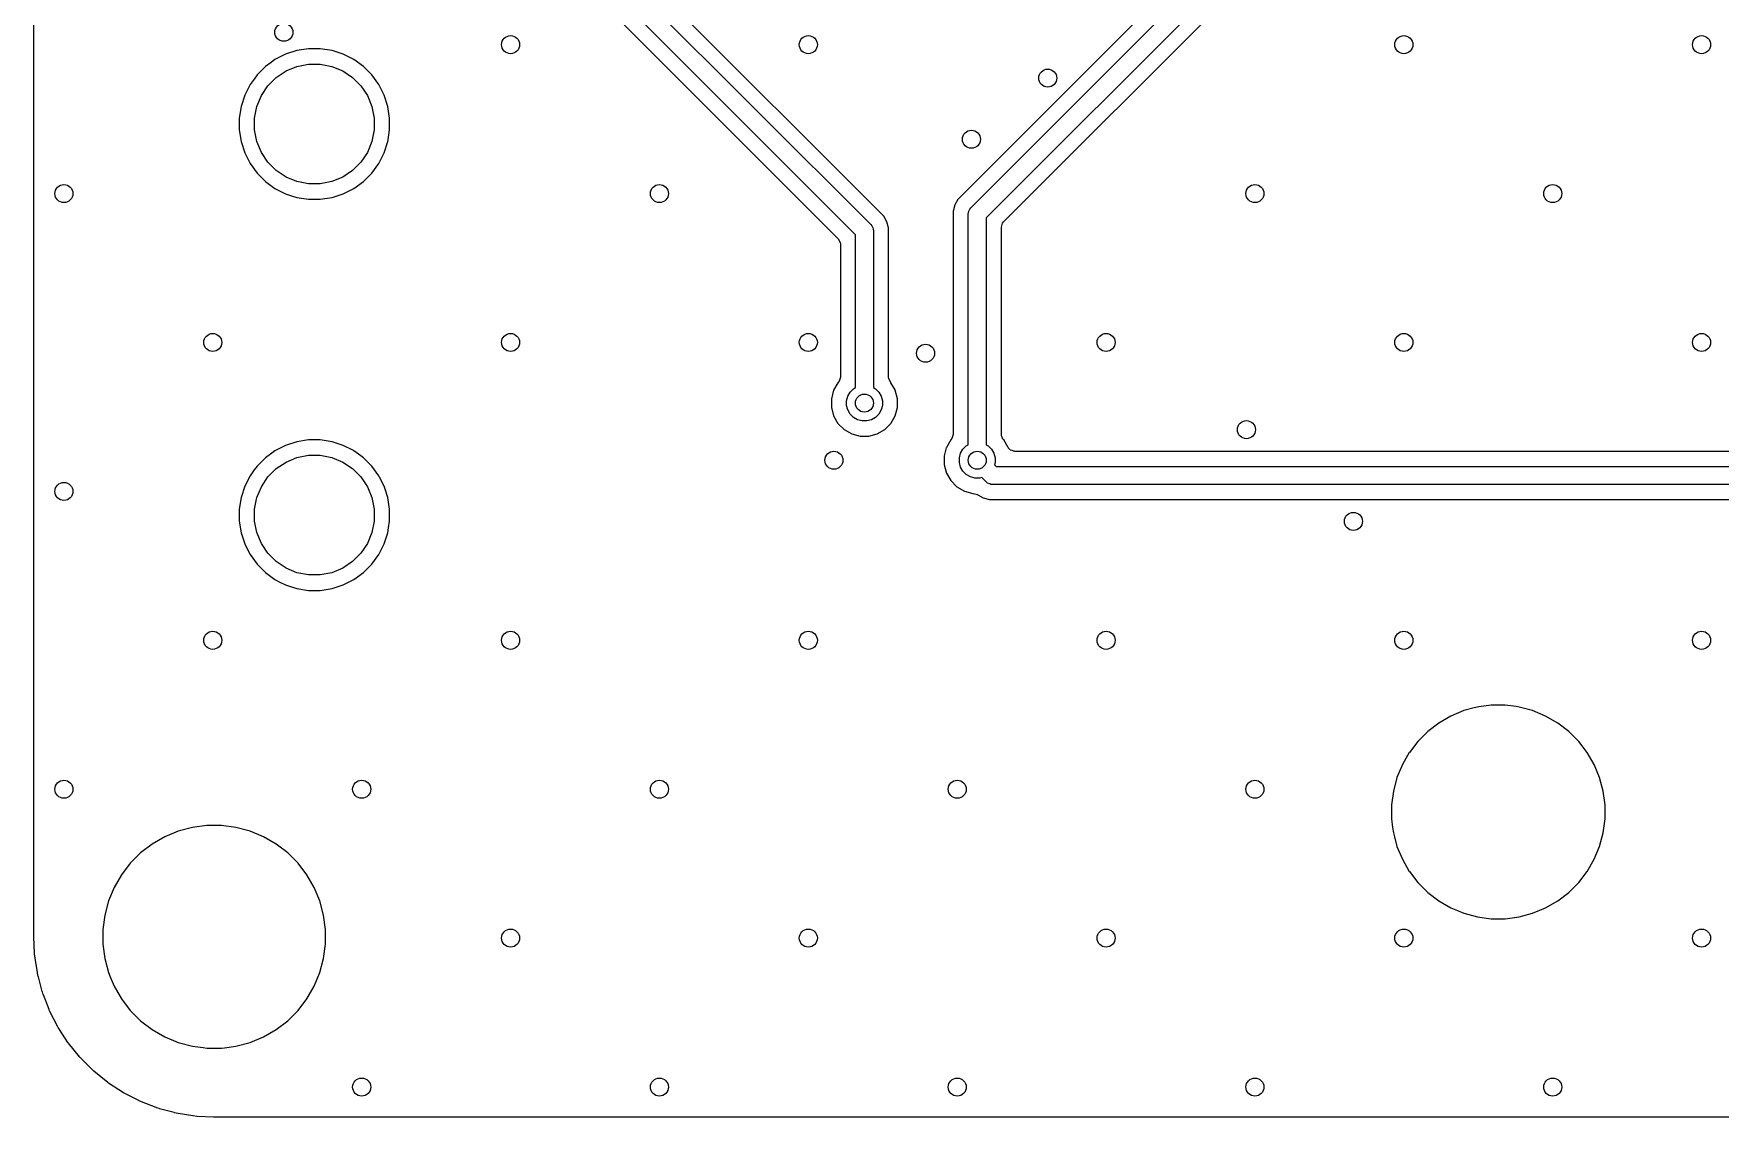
# Model space of a CAD drawing. Extents: x 117 to 217, y -143 to -43.
# Drawn here: x 117 to 145.04, y -143 to -124.99 of the extents above; entities that cross this region are included whole.
import ezdxf

# ---------------------------------------------------------------- set-up
doc = ezdxf.new("R2010")
doc.units = 0
doc.layers.add('BLACK', color=7, linetype='CONTINUOUS')

msp = doc.modelspace()

# ---------------------------------------------------------------- linework, layer by layer
at = {"layer": 'BLACK', "linetype": 'CONTINUOUS'}
for p, q in [((117.0005, -126.393577), (117.0005, -95.197273)), ((144.202181, -115.907026), (132.364522, -127.744684)), ((132.578934, -127.884534), (144.489, -115.974468)), ((144.745066, -116.142666), (132.835, -128.052732)), ((133.121814, -128.120178), (138.908843, -122.333148)), ((131.13048, -128.024087), (126.991913, -123.88552)), ((126.852066, -124.099934), (130.916066, -128.163934)), ((130.66, -128.332132), (126.683868, -124.356)), ((126.616426, -124.642819), (130.373181, -128.399574)), ((121.373173, -125.27229), (121.18597, -125.333117)), ((121.567578, -125.2415), (121.373173, -125.27229)), ((121.567583, -125.2415), (121.567578, -125.2415)), ((121.764417, -125.2415), (121.567583, -125.2415)), ((121.764422, -125.2415), (121.764417, -125.2415)), ((121.958826, -125.27229), (121.764422, -125.2415)), ((122.146029, -125.333117), (121.958826, -125.27229)), ((120.851351, -125.538174), (120.712174, -125.677351)), ((120.851352, -125.538174), (120.851351, -125.538174)), ((120.851354, -125.538172), (120.851352, -125.538174)), ((120.94811, -125.467874), (120.851354, -125.538172)), ((121.010594, -125.422476), (120.94811, -125.467874)), ((121.18597, -125.333117), (121.010594, -125.422476)), ((121.194603, -125.610079), (121.375715, -125.53506)), ((121.375715, -125.53506), (121.567983, -125.496815)), ((121.567983, -125.496815), (121.764017, -125.496815)), ((121.764017, -125.496815), (121.956285, -125.53506)), ((121.956285, -125.53506), (122.137397, -125.610079)), ((122.286751, -125.404819), (122.146029, -125.333117)), ((122.321405, -125.422476), (122.286751, -125.404819)), ((122.480646, -125.538172), (122.321405, -125.422476)), ((122.619828, -125.677354), (122.480646, -125.538172)), ((120.596476, -125.836594), (120.507117, -126.01197)), ((120.662485, -125.745741), (120.596476, -125.836594)), ((120.712172, -125.677354), (120.662485, -125.745741)), ((120.712174, -125.677352), (120.712172, -125.677354)), ((120.712174, -125.677351), (120.712174, -125.677352)), ((120.784079, -126.020603), (120.89299, -125.857607)), ((120.89299, -125.857607), (121.031607, -125.71899)), ((121.031607, -125.71899), (121.194603, -125.610079)), ((122.137397, -125.610079), (122.300393, -125.71899)), ((122.300393, -125.71899), (122.43901, -125.857607)), ((122.43901, -125.857607), (122.547921, -126.020603)), ((122.735523, -125.836594), (122.619828, -125.677354)), ((122.824882, -126.01197), (122.735523, -125.836594)), ((120.507117, -126.01197), (120.44629, -126.199173)), ((120.70906, -126.201715), (120.784079, -126.020603)), ((122.547921, -126.020603), (122.62294, -126.201715)), ((122.885709, -126.199173), (122.824882, -126.01197)), ((117.0005, -132.893577), (117.0005, -126.393577)), ((120.44629, -126.199173), (120.4155, -126.393577)), ((120.4155, -126.393577), (120.4155, -126.590422)), ((120.670815, -126.393983), (120.70906, -126.201715)), ((120.670815, -126.590017), (120.670815, -126.393983)), ((122.62294, -126.201715), (122.661185, -126.393983)), ((122.661185, -126.393983), (122.661185, -126.590017)), ((122.9165, -126.393577), (122.885709, -126.199173)), ((122.9165, -126.590422), (122.9165, -126.393577)), ((120.4155, -126.590422), (120.44629, -126.784826)), ((120.70906, -126.782285), (120.670815, -126.590017)), ((122.661185, -126.590017), (122.62294, -126.782285)), ((122.890345, -126.755555), (122.9165, -126.590422)), ((120.44629, -126.784826), (120.507117, -126.972029)), ((120.507117, -126.972029), (120.596476, -127.147405)), ((120.784079, -126.963397), (120.70906, -126.782285)), ((120.89299, -127.126393), (120.784079, -126.963397)), ((122.547921, -126.963397), (122.43901, -127.126393)), ((122.62294, -126.782285), (122.547921, -126.963397)), ((122.735524, -127.147405), (122.824884, -126.972025)), ((122.824884, -126.972025), (122.885709, -126.784826)), ((122.885709, -126.784826), (122.890345, -126.755555)), ((120.596476, -127.147405), (120.712172, -127.306646)), ((121.031607, -127.26501), (120.89299, -127.126393)), ((121.194603, -127.373921), (121.031607, -127.26501)), ((122.300393, -127.26501), (122.137397, -127.373921)), ((122.43901, -127.126393), (122.300393, -127.26501)), ((122.619828, -127.306646), (122.735524, -127.147405)), ((120.712172, -127.306646), (120.851354, -127.445828)), ((120.851354, -127.445828), (121.010595, -127.561524)), ((121.010595, -127.561524), (121.066061, -127.589785)), ((121.375715, -127.44894), (121.194603, -127.373921)), ((121.567983, -127.487185), (121.375715, -127.44894)), ((121.764017, -127.487185), (121.567983, -127.487185)), ((121.956285, -127.44894), (121.764017, -127.487185)), ((122.137397, -127.373921), (121.956285, -127.44894)), ((122.146025, -127.650884), (122.321405, -127.561524)), ((122.321405, -127.561524), (122.480646, -127.445828)), ((122.480646, -127.445828), (122.619828, -127.306646)), ((121.066061, -127.589785), (121.18597, -127.650882)), ((121.18597, -127.650882), (121.185972, -127.650882)), ((121.185972, -127.650882), (121.185975, -127.650884)), ((121.185975, -127.650884), (121.286317, -127.683487)), ((121.286317, -127.683487), (121.373173, -127.711709)), ((121.373173, -127.711709), (121.567578, -127.7425)), ((121.567578, -127.7425), (121.567583, -127.7425)), ((121.567583, -127.7425), (121.764422, -127.7425)), ((121.764422, -127.7425), (121.958826, -127.711709)), ((121.958826, -127.711709), (122.146025, -127.650884)), ((132.311793, -127.836013), (132.2845, -127.937873)), ((132.364518, -127.74469), (132.311792, -127.836012)), ((132.311792, -127.836012), (132.311793, -127.836013)), ((132.364522, -127.744684), (132.364518, -127.74469)), ((131.183207, -128.115412), (131.13048, -128.024087)), ((131.183207, -128.115413), (131.183207, -128.115412)), ((131.2105, -128.217273), (131.183207, -128.115413)), ((132.2845, -127.937873), (132.2845, -131.650614)), ((132.535, -127.9906), (132.537882, -127.961336)), ((132.535, -131.823156), (132.535, -127.9906)), ((132.537882, -127.961336), (132.547601, -127.937873)), ((132.547601, -127.937873), (132.560279, -127.907265)), ((132.560279, -127.907265), (132.578934, -127.884534)), ((132.835, -128.052732), (132.835, -131.823156)), ((133.105185, -128.140815), (133.121814, -128.120178)), ((130.373181, -128.399574), (130.406666, -128.460897)), ((130.66, -130.873156), (130.66, -128.332132)), ((130.916066, -128.163934), (130.934721, -128.186665)), ((130.934721, -128.186665), (130.947399, -128.217273)), ((130.947399, -128.217273), (130.957118, -128.240736)), ((130.957118, -128.240736), (130.96, -128.27)), ((130.96, -128.27), (130.96, -130.873156)), ((131.2105, -128.217275), (131.2105, -128.217273)), ((131.2105, -130.700614), (131.2105, -128.217275)), ((133.0855, -128.207854), (133.105185, -128.140815)), ((133.0855, -131.650614), (133.0855, -128.207854)), ((130.406666, -128.460897), (130.4095, -128.487255)), ((130.4095, -128.487255), (130.4095, -130.700614)), ((130.297016, -130.917515), (130.2595, -131.057525)), ((130.297017, -130.917511), (130.297016, -130.917515)), ((130.369488, -130.791988), (130.297017, -130.917511)), ((130.369493, -130.791982), (130.369488, -130.791988)), ((130.373181, -130.788295), (130.369493, -130.791982)), ((130.389815, -130.767653), (130.373181, -130.788295)), ((130.4095, -130.700614), (130.389815, -130.767653)), ((130.571994, -130.947372), (130.627372, -130.891994)), ((130.627372, -130.891994), (130.66, -130.873156)), ((130.96, -130.873156), (130.992628, -130.891994)), ((130.992628, -130.891994), (131.048006, -130.947372)), ((131.213334, -130.726972), (131.2105, -130.700614)), ((131.246819, -130.788295), (131.213334, -130.726972)), ((131.250506, -130.791982), (131.246819, -130.788295)), ((131.250511, -130.791988), (131.250506, -130.791982)), ((131.320106, -130.912531), (131.250511, -130.791988)), ((131.322984, -130.917515), (131.320106, -130.912531)), ((131.3605, -131.057525), (131.322984, -130.917515)), ((130.2595, -131.057525), (130.2595, -131.202475)), ((130.2595, -131.202475), (130.297016, -131.342485)), ((130.512567, -131.090842), (130.532836, -131.015195)), ((130.512567, -131.169158), (130.512567, -131.090842)), ((130.532836, -131.244805), (130.512567, -131.169158)), ((130.532836, -131.015195), (130.571994, -130.947372)), ((131.048006, -130.947372), (131.087164, -131.015195)), ((131.087164, -131.015195), (131.107433, -131.090842)), ((131.107433, -131.169158), (131.087164, -131.244805)), ((131.107433, -131.090842), (131.107433, -131.169158)), ((131.322984, -131.342485), (131.3605, -131.202475)), ((131.3605, -131.202475), (131.3605, -131.057525)), ((130.297016, -131.342485), (130.297017, -131.342488)), ((130.297017, -131.342488), (130.369488, -131.468011)), ((130.369488, -131.468011), (130.36949, -131.468013)), ((130.36949, -131.468013), (130.369491, -131.468015)), ((130.369491, -131.468015), (130.471985, -131.570509)), ((130.571994, -131.312628), (130.532836, -131.244805)), ((130.627372, -131.368006), (130.571994, -131.312628)), ((130.695195, -131.407164), (130.627372, -131.368006)), ((130.770842, -131.427433), (130.695195, -131.407164)), ((130.849158, -131.427433), (130.770842, -131.427433)), ((130.924805, -131.407164), (130.849158, -131.427433)), ((130.992628, -131.368006), (130.924805, -131.407164)), ((131.048006, -131.312628), (130.992628, -131.368006)), ((131.087164, -131.244805), (131.048006, -131.312628)), ((131.148015, -131.570509), (131.250509, -131.468015)), ((131.250509, -131.468015), (131.322984, -131.342485)), ((121.567578, -131.7415), (121.373173, -131.77229)), ((121.567583, -131.7415), (121.567578, -131.7415)), ((121.764417, -131.7415), (121.567583, -131.7415)), ((121.764422, -131.7415), (121.764417, -131.7415)), ((121.958826, -131.77229), (121.764422, -131.7415)), ((130.471985, -131.570509), (130.471986, -131.57051)), ((130.471986, -131.57051), (130.471988, -131.570511)), ((130.471988, -131.570511), (130.597511, -131.642982)), ((130.597511, -131.642982), (130.597512, -131.642982)), ((130.597512, -131.642982), (130.597515, -131.642984)), ((130.597515, -131.642984), (130.737525, -131.6805)), ((130.737525, -131.6805), (130.737528, -131.6805)), ((130.737528, -131.6805), (130.882472, -131.6805)), ((130.882472, -131.6805), (130.882475, -131.6805)), ((130.882475, -131.6805), (131.022485, -131.642984)), ((131.022485, -131.642984), (131.148015, -131.570509)), ((132.244488, -131.741988), (132.172017, -131.867511)), ((132.244493, -131.741982), (132.244488, -131.741988)), ((132.248181, -131.738295), (132.244493, -131.741982)), ((132.264815, -131.717653), (132.248181, -131.738295)), ((132.2845, -131.650614), (132.264815, -131.717653)), ((133.088334, -131.676972), (133.0855, -131.650614)), ((133.098433, -131.695468), (133.088334, -131.676972)), ((133.104012, -131.715793), (133.098433, -131.695468)), ((133.111603, -131.728079), (133.104012, -131.715793)), ((133.125509, -131.741985), (133.111603, -131.728079)), ((133.197984, -131.867515), (133.125509, -131.741985)), ((120.851351, -132.038174), (120.712174, -132.177351)), ((120.851352, -132.038174), (120.851351, -132.038174)), ((120.851354, -132.038172), (120.851352, -132.038174)), ((120.957856, -131.960793), (120.851354, -132.038172)), ((121.010594, -131.922476), (120.957856, -131.960793)), ((121.18597, -131.833117), (121.010594, -131.922476)), ((121.373173, -131.77229), (121.18597, -131.833117)), ((121.194603, -132.110079), (121.375715, -132.03506)), ((121.375715, -132.03506), (121.567983, -131.996815)), ((121.567983, -131.996815), (121.764017, -131.996815)), ((121.764017, -131.996815), (121.956285, -132.03506)), ((121.956285, -132.03506), (122.137397, -132.110079)), ((122.146029, -131.833117), (121.958826, -131.77229)), ((122.304407, -131.913815), (122.146029, -131.833117)), ((122.321405, -131.922476), (122.304407, -131.913815)), ((122.438464, -132.007525), (122.321405, -131.922476)), ((122.480646, -132.038172), (122.438464, -132.007525)), ((122.619828, -132.177354), (122.480646, -132.038172)), ((132.170096, -131.874679), (132.1345, -132.007525)), ((132.1345, -132.007525), (132.1345, -132.152475)), ((132.172017, -131.867511), (132.170096, -131.874679)), ((132.387567, -132.040842), (132.407836, -131.965195)), ((132.387567, -132.119158), (132.387567, -132.040842)), ((132.407836, -131.965195), (132.446994, -131.897372)), ((132.446994, -131.897372), (132.502372, -131.841994)), ((132.502372, -131.841994), (132.535, -131.823156)), ((132.835, -131.823156), (132.867628, -131.841994)), ((132.867628, -131.841994), (132.923006, -131.897372)), ((132.923006, -131.897372), (132.962164, -131.965195)), ((132.962164, -131.965195), (132.982433, -132.040842)), ((132.982433, -132.040842), (132.982433, -132.119158)), ((133.198157, -131.868162), (133.197984, -131.867515)), ((133.202184, -131.874679), (133.198157, -131.868162)), ((133.20607, -131.878634), (133.202184, -131.874679)), ((133.22482, -131.901758), (133.20607, -131.878634)), ((133.232304, -131.905338), (133.22482, -131.901758)), ((133.240633, -131.913815), (133.232304, -131.905338)), ((133.264966, -131.92096), (133.240633, -131.913815)), ((133.287851, -131.931906), (133.264966, -131.92096)), ((133.297928, -131.930638), (133.287851, -131.931906)), ((133.307672, -131.9335), (133.297928, -131.930638)), ((147.280941, -131.9335), (133.307672, -131.9335)), ((120.666624, -132.240045), (120.596476, -132.336594)), ((120.712172, -132.177354), (120.666624, -132.240045)), ((120.712174, -132.177352), (120.712172, -132.177354)), ((120.712174, -132.177351), (120.712174, -132.177352)), ((120.89299, -132.357607), (121.031607, -132.21899)), ((121.031607, -132.21899), (121.194603, -132.110079)), ((122.137397, -132.110079), (122.300393, -132.21899)), ((122.300393, -132.21899), (122.43901, -132.357607)), ((122.735524, -132.336595), (122.619828, -132.177354)), ((132.1345, -132.152475), (132.141201, -132.177482)), ((132.141201, -132.177482), (132.172017, -132.292488)), ((132.172017, -132.292488), (132.244488, -132.418011)), ((132.407836, -132.194805), (132.387567, -132.119158)), ((132.446994, -132.262628), (132.407836, -132.194805)), ((132.502372, -132.318006), (132.446994, -132.262628)), ((132.570195, -132.357164), (132.502372, -132.318006)), ((132.982433, -132.119158), (132.972682, -132.15555)), ((132.972682, -132.15555), (133.001132, -132.184)), ((133.001132, -132.184), (149.5875, -132.184)), ((120.507117, -132.51197), (120.44629, -132.699173)), ((120.596476, -132.336594), (120.507117, -132.51197)), ((120.70906, -132.701715), (120.784079, -132.520603)), ((120.784079, -132.520603), (120.89299, -132.357607)), ((122.43901, -132.357607), (122.547921, -132.520603)), ((122.547921, -132.520603), (122.62294, -132.701715)), ((122.748485, -132.362033), (122.735524, -132.336595)), ((122.824882, -132.51197), (122.748485, -132.362033)), ((122.824882, -132.511972), (122.824882, -132.51197)), ((122.824884, -132.511975), (122.824882, -132.511972)), ((122.841615, -132.563467), (122.824884, -132.511975)), ((122.885709, -132.699173), (122.841615, -132.563467)), ((132.244488, -132.418011), (132.24449, -132.418013)), ((132.24449, -132.418013), (132.244491, -132.418015)), ((132.244491, -132.418015), (132.346985, -132.520509)), ((132.346985, -132.520509), (132.346986, -132.52051)), ((132.346986, -132.52051), (132.346988, -132.520511)), ((132.346988, -132.520511), (132.472511, -132.592982)), ((132.472511, -132.592982), (132.472512, -132.592982)), ((132.472512, -132.592982), (132.472515, -132.592984)), ((132.472515, -132.592984), (132.612525, -132.6305)), ((132.645842, -132.377433), (132.570195, -132.357164)), ((132.724158, -132.377433), (132.645842, -132.377433)), ((132.76055, -132.367682), (132.724158, -132.377433)), ((132.832934, -132.440066), (132.76055, -132.367682)), ((132.855664, -132.458721), (132.832934, -132.440066)), ((132.893899, -132.474557), (132.855664, -132.458721)), ((132.909736, -132.481118), (132.893899, -132.474557)), ((132.939, -132.484), (132.909736, -132.481118)), ((149.525368, -132.484), (132.939, -132.484)), ((120.44629, -132.699173), (120.4155, -132.893577)), ((120.670815, -132.893983), (120.70906, -132.701715)), ((122.62294, -132.701715), (122.661185, -132.893983)), ((122.9165, -132.893577), (122.885709, -132.699173)), ((132.612525, -132.6305), (132.619744, -132.6305)), ((132.619744, -132.6305), (132.686783, -132.650185)), ((132.686783, -132.650185), (132.69199, -132.653846)), ((132.69199, -132.653846), (132.693085, -132.654478)), ((132.693085, -132.654478), (132.693087, -132.65448)), ((132.693087, -132.65448), (132.784412, -132.707207)), ((132.784412, -132.707207), (132.886273, -132.7345)), ((132.886273, -132.7345), (132.991727, -132.7345)), ((132.991727, -132.7345), (149.370245, -132.7345)), ((117.0005, -137.809685), (117.0005, -132.893577)), ((120.4155, -132.893577), (120.4155, -133.090422)), ((120.4155, -133.090422), (120.44629, -133.284826)), ((120.670815, -133.090017), (120.670815, -132.893983)), ((120.70906, -133.282285), (120.670815, -133.090017)), ((122.661185, -133.090017), (122.62294, -133.282285)), ((122.661185, -132.893983), (122.661185, -133.090017)), ((122.898686, -133.202894), (122.9165, -133.090422)), ((122.9165, -133.090422), (122.9165, -132.893577)), ((120.44629, -133.284826), (120.507117, -133.472029)), ((120.784079, -133.463397), (120.70906, -133.282285)), ((122.62294, -133.282285), (122.547921, -133.463397)), ((122.824884, -133.472025), (122.885709, -133.284826)), ((122.885709, -133.284826), (122.898686, -133.202894)), ((120.507117, -133.472029), (120.5199, -133.497116)), ((120.5199, -133.497116), (120.596476, -133.647405)), ((120.596476, -133.647405), (120.712172, -133.806646)), ((120.89299, -133.626393), (120.784079, -133.463397)), ((121.031607, -133.76501), (120.89299, -133.626393)), ((122.43901, -133.626393), (122.300393, -133.76501)), ((122.547921, -133.463397), (122.43901, -133.626393)), ((122.619828, -133.806646), (122.735524, -133.647405)), ((122.735524, -133.647405), (122.824884, -133.472025)), ((120.712172, -133.806646), (120.851354, -133.945828)), ((120.851354, -133.945828), (121.010595, -134.061524)), ((121.194603, -133.873921), (121.031607, -133.76501)), ((121.375715, -133.94894), (121.194603, -133.873921)), ((121.567983, -133.987185), (121.375715, -133.94894)), ((121.764017, -133.987185), (121.567983, -133.987185)), ((121.956285, -133.94894), (121.764017, -133.987185)), ((122.137397, -133.873921), (121.956285, -133.94894)), ((122.300393, -133.76501), (122.137397, -133.873921)), ((122.321405, -134.061524), (122.480646, -133.945828)), ((122.480646, -133.945828), (122.619828, -133.806646)), ((121.010595, -134.061524), (121.093455, -134.103743)), ((121.093455, -134.103743), (121.18597, -134.150882)), ((121.18597, -134.150882), (121.185972, -134.150882)), ((121.185972, -134.150882), (121.185975, -134.150884)), ((121.185975, -134.150884), (121.286317, -134.183487)), ((121.286317, -134.183487), (121.373173, -134.211709)), ((121.373173, -134.211709), (121.567578, -134.2425)), ((121.567578, -134.2425), (121.567583, -134.2425)), ((121.567583, -134.2425), (121.764422, -134.2425)), ((121.764422, -134.2425), (121.958826, -134.211709)), ((121.958826, -134.211709), (122.146025, -134.150884)), ((122.146025, -134.150884), (122.321405, -134.061524)), ((140.774879, -136.242068), (140.559978, -136.331083)), ((140.943398, -136.196914), (140.774879, -136.242068)), ((140.99957, -136.181863), (140.943398, -136.196914)), ((141.025194, -136.178489), (140.99957, -136.181863)), ((141.230185, -136.1515), (141.025194, -136.178489)), ((141.230193, -136.1515), (141.230185, -136.1515)), ((141.462807, -136.1515), (141.230193, -136.1515)), ((141.462814, -136.1515), (141.462807, -136.1515)), ((141.64218, -136.175115), (141.462814, -136.1515)), ((141.69343, -136.181863), (141.64218, -136.175115)), ((141.805774, -136.211965), (141.69343, -136.181863)), ((141.91812, -136.242068), (141.805774, -136.211965)), ((142.133021, -136.331083), (141.91812, -136.242068)), ((140.358517, -136.447398), (140.173982, -136.588996)), ((140.358533, -136.447387), (140.358517, -136.447398)), ((140.559967, -136.331088), (140.358533, -136.447387)), ((140.559978, -136.331083), (140.559967, -136.331088)), ((142.133032, -136.331088), (142.133021, -136.331083)), ((142.334466, -136.447387), (142.133032, -136.331088)), ((142.334469, -136.447389), (142.334466, -136.447387)), ((142.334474, -136.447392), (142.334469, -136.447389)), ((142.33448, -136.447396), (142.334474, -136.447392)), ((142.334482, -136.447398), (142.33448, -136.447396)), ((142.519017, -136.588996), (142.334482, -136.447398)), ((140.009496, -136.753482), (139.867898, -136.938017)), ((140.009502, -136.753475), (140.009496, -136.753482)), ((140.173975, -136.589002), (140.009502, -136.753475)), ((140.173982, -136.588996), (140.173975, -136.589002)), ((142.519024, -136.589002), (142.519017, -136.588996)), ((142.683497, -136.753475), (142.519024, -136.589002)), ((142.683502, -136.753481), (142.683497, -136.753475)), ((142.825108, -136.938026), (142.683502, -136.753481)), ((139.867887, -136.938033), (139.751588, -137.139467)), ((139.867898, -136.938017), (139.867887, -136.938033)), ((142.825112, -136.938033), (142.825108, -136.938026)), ((142.941411, -137.139467), (142.825112, -136.938033)), ((139.662568, -137.354379), (139.602363, -137.579071)), ((139.751583, -137.139478), (139.662568, -137.354379)), ((139.751588, -137.139467), (139.751583, -137.139478)), ((142.941413, -137.139472), (142.941411, -137.139467)), ((142.941415, -137.139475), (142.941413, -137.139472)), ((143.030432, -137.354382), (142.941415, -137.139475)), ((143.090637, -137.57907), (143.030432, -137.354382)), ((139.602363, -137.579071), (139.572, -137.809685)), ((143.120999, -137.809685), (143.090637, -137.57907)), ((117.0005, -139.878711), (117.0005, -137.809685)), ((139.572, -137.809685), (139.572, -138.042314)), ((143.121, -137.809693), (143.120999, -137.809685)), ((143.121, -138.042307), (143.121, -137.809693)), ((119.638214, -138.181161), (119.403895, -138.243947)), ((119.878711, -138.1495), (119.638214, -138.181161)), ((119.878712, -138.1495), (119.878711, -138.1495)), ((120.121288, -138.1495), (119.878712, -138.1495)), ((120.121289, -138.1495), (120.121288, -138.1495)), ((120.361785, -138.181161), (120.121289, -138.1495)), ((120.596104, -138.243947), (120.361785, -138.181161)), ((139.572, -138.042314), (139.590281, -138.181161)), ((139.590281, -138.181161), (139.602363, -138.27293)), ((143.090637, -138.27293), (143.121, -138.042307)), ((118.969706, -138.458067), (118.777263, -138.605733)), ((119.179785, -138.336777), (118.969706, -138.458067)), ((119.179794, -138.336773), (119.179785, -138.336777)), ((119.403895, -138.243947), (119.179794, -138.336773)), ((120.820205, -138.336773), (120.596104, -138.243947)), ((120.820212, -138.336776), (120.820205, -138.336773)), ((121.030289, -138.458064), (120.820212, -138.336776)), ((121.030292, -138.458066), (121.030289, -138.458064)), ((121.030293, -138.458067), (121.030292, -138.458066)), ((121.222736, -138.605733), (121.030293, -138.458067)), ((139.602363, -138.27293), (139.619471, -138.336777)), ((139.619471, -138.336777), (139.662568, -138.49762)), ((139.662568, -138.49762), (139.751583, -138.712521)), ((142.941415, -138.712525), (143.030432, -138.497618)), ((143.030432, -138.497618), (143.090637, -138.27293)), ((118.605733, -138.777263), (118.458067, -138.969706)), ((118.605739, -138.777256), (118.605733, -138.777263)), ((118.777256, -138.605739), (118.605739, -138.777256)), ((118.777263, -138.605733), (118.777256, -138.605739)), ((121.222743, -138.605739), (121.222736, -138.605733)), ((121.39426, -138.777256), (121.222743, -138.605739)), ((121.394265, -138.777262), (121.39426, -138.777256)), ((121.541936, -138.969711), (121.394265, -138.777262)), ((139.751583, -138.712521), (139.751588, -138.712532)), ((139.751588, -138.712532), (139.867887, -138.913966)), ((142.825108, -138.913974), (142.941415, -138.712525)), ((118.458067, -138.969706), (118.336777, -139.179785)), ((121.663224, -139.179788), (121.541936, -138.969711)), ((139.867887, -138.913966), (139.867898, -138.913982)), ((139.867898, -138.913982), (140.009496, -139.098517)), ((142.683502, -139.098519), (142.825108, -138.913974)), ((118.336773, -139.179794), (118.243947, -139.403895)), ((118.336777, -139.179785), (118.336773, -139.179794)), ((121.756054, -139.4039), (121.663224, -139.179788)), ((140.009496, -139.098517), (140.009502, -139.098524)), ((140.009502, -139.098524), (140.173975, -139.262997)), ((140.173975, -139.262997), (140.173981, -139.263002)), ((140.173981, -139.263002), (140.358526, -139.404608)), ((142.334474, -139.404608), (142.519019, -139.263002)), ((142.519019, -139.263002), (142.683502, -139.098519)), ((118.243947, -139.403895), (118.181161, -139.638214)), ((121.818838, -139.638211), (121.756054, -139.4039)), ((140.358526, -139.404608), (140.358533, -139.404612)), ((140.358533, -139.404612), (140.559967, -139.520911)), ((140.559967, -139.520911), (140.559972, -139.520913)), ((140.559972, -139.520913), (140.559975, -139.520915)), ((140.559975, -139.520915), (140.667428, -139.565423)), ((140.667428, -139.565423), (140.774879, -139.609931)), ((140.774879, -139.609931), (140.77488, -139.609931)), ((140.77488, -139.609931), (140.774882, -139.609932)), ((140.774882, -139.609932), (140.99957, -139.670137)), ((141.69343, -139.670137), (141.918118, -139.609932)), ((141.918118, -139.609932), (142.133025, -139.520915)), ((142.133025, -139.520915), (142.334474, -139.404608)), ((117.0005, -139.996753), (117.0005, -139.878711)), ((118.181161, -139.638214), (118.1495, -139.878711)), ((118.1495, -139.878711), (118.1495, -140.121288)), ((121.8505, -139.878711), (121.818838, -139.638211)), ((121.8505, -139.878712), (121.8505, -139.878711)), ((121.8505, -140.121288), (121.8505, -139.878712)), ((140.99957, -139.670137), (141.230193, -139.7005)), ((141.230193, -139.7005), (141.2302, -139.7005)), ((141.2302, -139.7005), (141.4628, -139.7005)), ((141.4628, -139.7005), (141.462807, -139.7005)), ((141.462807, -139.7005), (141.69343, -139.670137)), ((117.00067, -140.003243), (117.0005, -139.996753)), ((117.015184, -140.280181), (117.00067, -140.003243)), ((118.1495, -140.121288), (118.181161, -140.361785)), ((121.818838, -140.361789), (121.8505, -140.121288)), ((117.015794, -140.287574), (117.015184, -140.280181)), ((117.022811, -140.349856), (117.015794, -140.287574)), ((117.023555, -140.355353), (117.022811, -140.349856)), ((117.061686, -140.596104), (117.023555, -140.355353)), ((118.181161, -140.361785), (118.243947, -140.596104)), ((121.756054, -140.5961), (121.818838, -140.361789)), ((117.061848, -140.597126), (117.061686, -140.596104)), ((117.063423, -140.605289), (117.061848, -140.597126)), ((117.0761, -140.66083), (117.063423, -140.605289)), ((117.077179, -140.665181), (117.0761, -140.66083)), ((117.142284, -140.908157), (117.077179, -140.665181)), ((118.243947, -140.596104), (118.272581, -140.665232)), ((118.272581, -140.665232), (118.336776, -140.820212)), ((121.663224, -140.820212), (121.756054, -140.5961)), ((117.145013, -140.916999), (117.142284, -140.908157)), ((117.15993, -140.959629), (117.145013, -140.916999)), ((117.161195, -140.963079), (117.15993, -140.959629)), ((117.255739, -141.209378), (117.161195, -140.963079)), ((118.336776, -140.820212), (118.458064, -141.030289)), ((121.541936, -141.030289), (121.663224, -140.820212)), ((117.259775, -141.218721), (117.255739, -141.209378)), ((117.269689, -141.239307), (117.259775, -141.218721)), ((117.2709, -141.241754), (117.269689, -141.239307)), ((117.399408, -141.493963), (117.2709, -141.241754)), ((118.458064, -141.030289), (118.458066, -141.030292)), ((118.458066, -141.030292), (118.458067, -141.030293)), ((118.458067, -141.030293), (118.605733, -141.222736)), ((118.605733, -141.222736), (118.605739, -141.222743)), ((118.605739, -141.222743), (118.777256, -141.39426)), ((121.222738, -141.394265), (121.394265, -141.222738)), ((121.394265, -141.222738), (121.541936, -141.030289)), ((117.405896, -141.505199), (117.399408, -141.493963)), ((117.42975, -141.541932), (117.405896, -141.505199)), ((117.569812, -141.757608), (117.42975, -141.541932)), ((118.777256, -141.39426), (118.777262, -141.394265)), ((118.777262, -141.394265), (118.969711, -141.541936)), ((118.969711, -141.541936), (119.179788, -141.663224)), ((120.820212, -141.663224), (121.030289, -141.541936)), ((121.030289, -141.541936), (121.222738, -141.394265)), ((117.577441, -141.768109), (117.569812, -141.757608)), ((117.76685, -142.00201), (117.577441, -141.768109)), ((119.179788, -141.663224), (119.4039, -141.756054)), ((119.4039, -141.756054), (119.638211, -141.818838)), ((119.638211, -141.818838), (119.818586, -141.842584)), ((119.818586, -141.842584), (119.878711, -141.8505)), ((119.878711, -141.8505), (119.878712, -141.8505)), ((119.878712, -141.8505), (120.121289, -141.8505)), ((120.121289, -141.8505), (120.169388, -141.844167)), ((120.169388, -141.844167), (120.361789, -141.818838)), ((120.361789, -141.818838), (120.5961, -141.756054)), ((120.5961, -141.756054), (120.820212, -141.663224)), ((117.775535, -142.011655), (117.76685, -142.00201)), ((117.988344, -142.224464), (117.775535, -142.011655)), ((117.997989, -142.233149), (117.988344, -142.224464)), ((118.23189, -142.422558), (117.997989, -142.233149)), ((118.242391, -142.430187), (118.23189, -142.422558)), ((118.494796, -142.594101), (118.242391, -142.430187)), ((118.506036, -142.600591), (118.494796, -142.594101)), ((118.758199, -142.729075), (118.506036, -142.600591)), ((118.760691, -142.730309), (118.758199, -142.729075)), ((118.781277, -142.740223), (118.760691, -142.730309)), ((118.790643, -142.744268), (118.781277, -142.740223)), ((119.036887, -142.838791), (118.790643, -142.744268)), ((119.040369, -142.840068), (119.036887, -142.838791)), ((119.082999, -142.854985), (119.040369, -142.840068)), ((119.09186, -142.857719), (119.082999, -142.854985)), ((119.334766, -142.922806), (119.09186, -142.857719)), ((119.339245, -142.923917), (119.334766, -142.922806)), ((119.366044, -142.930033), (119.339245, -142.923917)), ((119.394679, -142.936569), (119.366044, -142.930033)), ((119.402872, -142.93815), (119.394679, -142.936569)), ((119.644627, -142.97644), (119.402872, -142.93815)), ((119.650142, -142.977187), (119.644627, -142.97644)), ((119.712424, -142.984204), (119.650142, -142.977187)), ((119.719816, -142.984814), (119.712424, -142.984204)), ((119.986676, -142.998801), (119.719816, -142.984814)), ((119.996757, -142.99933), (119.986676, -142.998801)), ((120.003246, -142.9995), (119.996757, -142.99933)), ((213.996753, -142.9995), (120.003246, -142.9995))]:
    msp.add_line(p, q, dxfattribs=at)
at = {"layer": 'BLACK'}
for centre in [(121.158, -124.968), (124.927159, -125.173349), (129.876905, -125.173349), (139.776397, -125.173349), (144.726143, -125.173349), (133.858, -125.73), (132.588, -126.746), (117.50254, -127.648222), (127.402032, -127.648222), (137.301524, -127.648222), (142.25127, -127.648222), (119.977413, -130.123095), (124.927159, -130.123095), (129.876905, -130.123095), (134.826651, -130.123095), (139.776397, -130.123095), (144.726143, -130.123095), (131.826, -130.302), (130.81, -131.13), (137.16, -131.572), (130.302, -132.08), (132.685, -132.08), (117.50254, -132.597968), (138.938, -133.096), (119.977413, -135.072841), (124.927159, -135.072841), (129.876905, -135.072841), (134.826651, -135.072841), (139.776397, -135.072841), (144.726143, -135.072841), (117.50254, -137.547714), (122.452286, -137.547714), (127.402032, -137.547714), (132.351778, -137.547714), (137.301524, -137.547714), (124.927159, -140.022587), (129.876905, -140.022587), (134.826651, -140.022587), (139.776397, -140.022587), (144.726143, -140.022587), (122.452286, -142.49746), (127.402032, -142.49746), (132.351778, -142.49746), (137.301524, -142.49746), (142.25127, -142.49746)]:
    msp.add_circle(centre, 0.15, dxfattribs=at)

doc.saveas('drawing.dxf')
